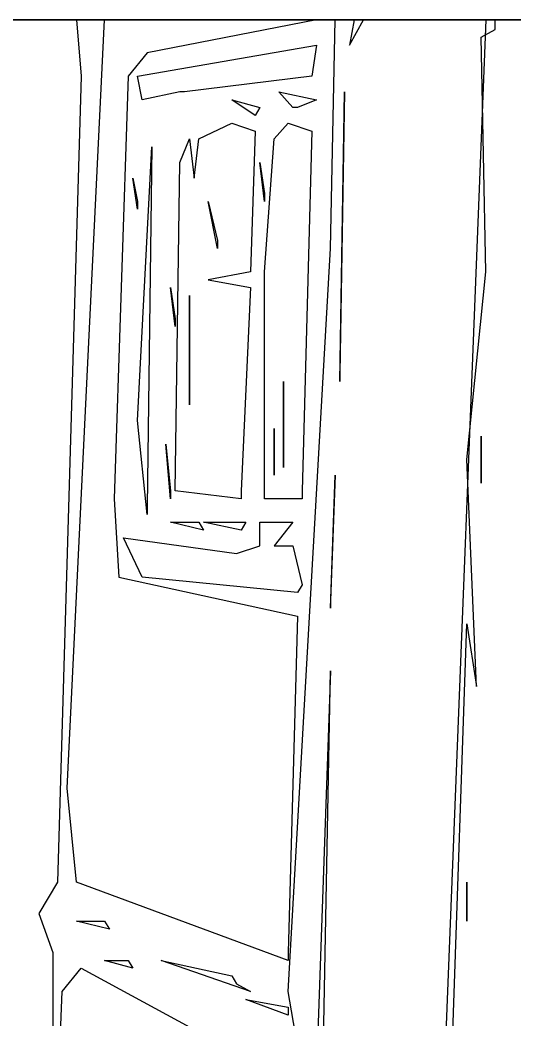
# Model space of a CAD drawing. Extents: x -11089 to 11068, y 2036 to 20000.
# Drawn here: x 6359 to 8637, y 15395 to 20000 of the extents above; entities that cross this region are included whole.
import ezdxf

# ---------------------------------------------------------------- set-up
doc = ezdxf.new("R2010")
doc.units = 0

msp = doc.modelspace()

# ---------------------------------------------------------------- linework, layer by layer
for p, q in [((6228.2986, 20000, 2157.1429), (6770.8333, 20000, 2204.7619)), ((6770.8333, 20000, 2204.7619), (6228.2986, 20000, 2192.8571)), ((6380.2083, 20000, 3264.2857), (6532.1181, 20000, 3264.2857)), ((6401.9097, 20000, 3276.1905), (6380.2083, 20000, 3264.2857)), ((6401.9097, 20000, 2145.2381), (6510.4167, 20000, 2145.2381)), ((6423.6111, 20000, 2145.2381), (6401.9097, 20000, 2145.2381)), ((6532.1181, 20000, 3264.2857), (6401.9097, 20000, 3288.0952)), ((6401.9097, 20000, 3288.0952), (6575.5208, 20000, 3311.9048)), ((6575.5208, 20000, 3311.9048), (6401.9097, 20000, 3276.1905)), ((6510.4167, 20000, 2145.2381), (6423.6111, 20000, 2145.2381)), ((6966.1458, 20000, 2800), (6467.0139, 20000, 2680.9524)), ((6467.0139, 20000, 2680.9524), (6770.8333, 20000, 2442.8571)), ((6857.6389, 20000, 2502.381), (6553.8194, 20000, 2669.0476)), ((6553.8194, 20000, 2669.0476), (6944.4444, 20000, 2764.2857)), ((6575.5208, 16459.1346), (6749.1319, 20000, 2038.0952)), ((6987.8472, 20000, 2133.3333), (6618.9236, 20000, 2121.4286)), ((6618.9236, 20000, 2121.4286), (6640.625, 19740.3846)), ((7031.25, 20000, 2359.5238), (6684.0278, 20000, 2288.0952)), ((6684.0278, 20000, 2288.0952), (7573.7847, 20000, 2442.8571)), ((6749.1319, 20000, 2038.0952), (6944.4444, 20000, 2097.619)), ((6770.8333, 20000, 2442.8571), (7118.0556, 20000, 2478.5714)), ((7031.25, 20000, 2264.2857), (6857.6389, 20000, 2228.5714)), ((6857.6389, 20000, 2228.5714), (7009.5486, 20000, 2228.5714)), ((6879.3403, 20000, 2502.381), (6857.6389, 20000, 2502.381)), ((7183.1597, 20000, 2561.9048), (6879.3403, 20000, 2502.381)), ((7009.5486, 20000, 3264.2857), (6901.0417, 20000, 3180.9524)), ((6901.0417, 20000, 3180.9524), (7031.25, 20000, 3169.0476)), ((7031.25, 20000, 2478.5714), (6922.7431, 20000, 2478.5714)), ((6922.7431, 20000, 2478.5714), (7052.9514, 20000, 2490.4762)), ((7052.9514, 20000, 3085.7143), (6944.4444, 20000, 3050)), ((6944.4444, 20000, 3050), (7009.5486, 20000, 3038.0952)), ((6944.4444, 20000, 2097.619), (7118.0556, 20000, 2085.7143)), ((7725.6944, 20000, 1609.5238), (6944.4444, 19848.5577)), ((6944.4444, 20000, 2430.9524), (7074.6528, 20000, 2442.8571)), ((6966.1458, 20000, 2430.9524), (6944.4444, 20000, 2430.9524)), ((6944.4444, 20000, 2764.2857), (7183.1597, 20000, 2561.9048)), ((7204.8611, 20000, 2633.3333), (6966.1458, 20000, 2800)), ((6966.1458, 20000, 1680.9524), (7074.6528, 20000, 1680.9524)), ((7096.3542, 20000, 1776.1905), (6966.1458, 20000, 1776.1905)), ((6966.1458, 20000, 1776.1905), (6966.1458, 20000, 1692.8571)), ((6966.1458, 20000, 1692.8571), (6966.1458, 20000, 1680.9524)), ((7074.6528, 20000, 2442.8571), (6966.1458, 20000, 2430.9524)), ((7052.9514, 20000, 3538.0952), (6987.8472, 20000, 3514.2857)), ((6987.8472, 20000, 3514.2857), (7009.5486, 20000, 3264.2857)), ((7009.5486, 20000, 2228.5714), (6987.8472, 20000, 2133.3333)), ((7074.6528, 20000, 1704.7619), (6987.8472, 20000, 1704.7619)), ((6987.8472, 20000, 1704.7619), (7031.25, 20000, 1764.2857)), ((7052.9514, 20000, 3430.9524), (6987.8472, 20000, 3430.9524)), ((6987.8472, 20000, 3430.9524), (7031.25, 20000, 3514.2857)), ((7009.5486, 20000, 3038.0952), (7031.25, 20000, 2907.1429)), ((7031.25, 20000, 3169.0476), (7052.9514, 20000, 3085.7143)), ((7031.25, 20000, 2907.1429), (7269.9653, 20000, 2895.2381)), ((7118.0556, 20000, 2478.5714), (7031.25, 20000, 2502.381)), ((7031.25, 20000, 2502.381), (7226.5625, 20000, 2550)), ((7118.0556, 20000, 2454.7619), (7031.25, 20000, 2359.5238)), ((7096.3542, 20000, 2264.2857), (7031.25, 20000, 2264.2857)), ((7031.25, 20000, 1764.2857), (7096.3542, 20000, 1716.6667)), ((7052.9514, 20000, 2490.4762), (7031.25, 20000, 2478.5714)), ((7031.25, 20000, 3514.2857), (7052.9514, 20000, 3442.8571)), ((7096.3542, 20000, 3680.9524), (7052.9514, 20000, 3538.0952)), ((7052.9514, 20000, 1811.9048), (7074.6528, 20000, 1978.5714)), ((7074.6528, 20000, 1978.5714), (7052.9514, 20000, 1823.8095)), ((7052.9514, 20000, 1823.8095), (7052.9514, 20000, 1811.9048)), ((7074.6528, 20000, 2157.1429), (7052.9514, 20000, 2228.5714)), ((7052.9514, 20000, 2228.5714), (7074.6528, 20000, 2169.0476)), ((7183.1597, 20000, 2966.6667), (7052.9514, 20000, 2930.9524)), ((7052.9514, 20000, 2930.9524), (7074.6528, 20000, 2990.4762)), ((7052.9514, 20000, 3442.8571), (7052.9514, 20000, 3430.9524)), ((7096.3542, 20000, 2847.619), (7074.6528, 20000, 2776.1905)), ((7074.6528, 20000, 2776.1905), (7161.4583, 20000, 2776.1905)), ((7074.6528, 20000, 1680.9524), (7096.3542, 20000, 1776.1905)), ((7096.3542, 20000, 1716.6667), (7074.6528, 20000, 1704.7619)), ((7074.6528, 20000, 2169.0476), (7074.6528, 20000, 2157.1429)), ((7074.6528, 20000, 2990.4762), (7161.4583, 20000, 2978.5714)), ((7183.1597, 20000, 3026.1905), (7074.6528, 20000, 3026.1905)), ((7074.6528, 20000, 3026.1905), (7118.0556, 20000, 3097.619)), ((7139.7569, 20000, 3192.8571), (7074.6528, 20000, 3204.7619)), ((7074.6528, 20000, 3204.7619), (7074.6528, 20000, 3383.3333)), ((7074.6528, 20000, 3383.3333), (7161.4583, 20000, 3502.381)), ((7269.9653, 20000, 3716.6667), (7096.3542, 20000, 3680.9524)), ((7269.9653, 20000, 2895.2381), (7096.3542, 20000, 2847.619)), ((7703.9931, 20000, 2240.4762), (7096.3542, 20000, 2157.1429)), ((7096.3542, 20000, 2157.1429), (7118.0556, 20000, 2204.7619)), ((7118.0556, 20000, 2204.7619), (7096.3542, 20000, 2264.2857)), ((7660.5903, 20000, 2478.5714), (7118.0556, 20000, 2454.7619)), ((7118.0556, 20000, 2204.7619), (7204.8611, 20000, 2204.7619)), ((7204.8611, 20000, 2204.7619), (7118.0556, 20000, 2204.7619)), ((7118.0556, 20000, 2085.7143), (7204.8611, 20000, 2133.3333)), ((7139.7569, 20000, 2383.3333), (7118.0556, 20000, 2430.9524)), ((7118.0556, 20000, 2430.9524), (7378.4722, 20000, 2430.9524)), ((7118.0556, 20000, 3097.619), (7183.1597, 20000, 3097.619)), ((7183.1597, 20000, 3097.619), (7118.0556, 20000, 3157.1429)), ((7118.0556, 20000, 3157.1429), (7204.8611, 20000, 3180.9524)), ((7269.9653, 20000, 3776.1905), (7139.7569, 20000, 3752.381)), ((7139.7569, 20000, 3752.381), (7204.8611, 20000, 3764.2857)), ((7139.7569, 20000, 2276.1905), (7486.9792, 20000, 2323.8095)), ((7161.4583, 20000, 2276.1905), (7139.7569, 20000, 2276.1905)), ((7204.8611, 20000, 2395.2381), (7139.7569, 20000, 2383.3333)), ((7161.4583, 20000, 3502.381), (7139.7569, 20000, 3645.2381)), ((7139.7569, 20000, 3645.2381), (7226.5625, 20000, 3692.8571)), ((7226.5625, 20000, 3430.9524), (7139.7569, 20000, 3371.4286)), ((7139.7569, 20000, 3371.4286), (7269.9653, 20000, 3419.0476)), ((7161.4583, 20000, 3204.7619), (7139.7569, 20000, 3192.8571)), ((7161.4583, 20000, 2776.1905), (7291.6667, 20000, 2645.2381)), ((7486.9792, 20000, 2323.8095), (7161.4583, 20000, 2276.1905)), ((7161.4583, 20000, 2978.5714), (7183.1597, 20000, 2966.6667)), ((7248.2639, 20000, 3585.7143), (7161.4583, 20000, 3454.7619)), ((7161.4583, 20000, 3454.7619), (7226.5625, 20000, 3430.9524)), ((7269.9653, 20000, 3419.0476), (7161.4583, 20000, 3347.619)), ((7161.4583, 20000, 3347.619), (7161.4583, 20000, 3204.7619)), ((7248.2639, 20000, 3109.5238), (7183.1597, 20000, 3038.0952)), ((7183.1597, 20000, 3038.0952), (7183.1597, 20000, 3026.1905)), ((7204.8611, 20000, 3764.2857), (7269.9653, 20000, 3716.6667)), ((7291.6667, 20000, 2645.2381), (7204.8611, 20000, 2633.3333)), ((7204.8611, 20000, 2133.3333), (7747.3958, 20000, 2204.7619)), ((7226.5625, 20000, 2407.1429), (7204.8611, 20000, 2395.2381)), ((7313.3681, 20000, 2609.5238), (7204.8611, 20000, 2621.4286)), ((7204.8611, 20000, 2621.4286), (7313.3681, 20000, 2621.4286)), ((7204.8611, 20000, 3180.9524), (7248.2639, 20000, 3109.5238)), ((7226.5625, 20000, 2550), (7248.2639, 20000, 2514.2857)), ((7378.4722, 20000, 2430.9524), (7226.5625, 20000, 2407.1429)), ((7248.2639, 20000, 2752.381), (7226.5625, 20000, 2835.7143)), ((7226.5625, 20000, 2835.7143), (7465.2778, 20000, 2871.4286)), ((7335.0694, 20000, 3097.619), (7226.5625, 20000, 3204.7619)), ((7226.5625, 20000, 3204.7619), (7248.2639, 20000, 3347.619)), ((7226.5625, 20000, 3692.8571), (7248.2639, 20000, 3585.7143)), ((7248.2639, 20000, 2514.2857), (7269.9653, 20000, 2597.619)), ((7356.7708, 20000, 2728.5714), (7248.2639, 20000, 2752.381)), ((7248.2639, 20000, 3347.619), (7356.7708, 20000, 3442.8571)), ((7313.3681, 20000, 3788.0952), (7248.2639, 20000, 3811.9048)), ((7248.2639, 20000, 3811.9048), (7313.3681, 20000, 3835.7143)), ((7313.3681, 20000, 3859.5238), (7269.9653, 20000, 3776.1905)), ((7269.9653, 20000, 2597.619), (7335.0694, 20000, 2597.619)), ((7421.875, 20000, 2907.1429), (7269.9653, 20000, 2907.1429)), ((7269.9653, 20000, 2907.1429), (7573.7847, 20000, 2930.9524)), ((7335.0694, 20000, 3038.0952), (7269.9653, 20000, 3038.0952)), ((7269.9653, 20000, 3038.0952), (7356.7708, 20000, 3038.0952)), ((7400.1736, 20000, 2704.7619), (7291.6667, 20000, 2704.7619)), ((7291.6667, 20000, 2704.7619), (7356.7708, 20000, 2728.5714)), ((7964.4097, 20000, 4038.0952), (7313.3681, 20000, 3990.4762)), ((7313.3681, 20000, 3990.4762), (7703.9931, 20000, 4014.2857)), ((7465.2778, 20000, 3883.3333), (7313.3681, 20000, 3859.5238)), ((7313.3681, 20000, 2621.4286), (7313.3681, 20000, 2609.5238)), ((7356.7708, 20000, 3442.8571), (7313.3681, 20000, 3645.2381)), ((7313.3681, 20000, 3645.2381), (7443.5764, 20000, 3776.1905)), ((7313.3681, 20000, 3835.7143), (7335.0694, 20000, 3800)), ((7335.0694, 20000, 3800), (7313.3681, 20000, 3788.0952)), ((7335.0694, 20000, 2597.619), (7335.0694, 20000, 2561.9048)), ((7335.0694, 20000, 2561.9048), (7812.5, 20000, 2561.9048)), ((7356.7708, 20000, 3038.0952), (7335.0694, 20000, 3038.0952)), ((7486.9792, 20000, 3109.5238), (7335.0694, 20000, 3097.619)), ((7530.3819, 20000, 2633.3333), (7356.7708, 20000, 2645.2381)), ((7356.7708, 20000, 2645.2381), (7400.1736, 20000, 2704.7619)), ((7443.5764, 20000, 2907.1429), (7421.875, 20000, 2907.1429)), ((7530.3819, 20000, 2895.2381), (7443.5764, 20000, 2907.1429)), ((7443.5764, 20000, 3776.1905), (7660.5903, 20000, 3800)), ((7486.9792, 20000, 3919.0476), (7465.2778, 20000, 3883.3333)), ((7465.2778, 20000, 2871.4286), (7508.6806, 20000, 2752.381)), ((7617.1875, 20000, 3907.1429), (7486.9792, 20000, 3919.0476)), ((7508.6806, 20000, 3109.5238), (7486.9792, 20000, 3109.5238)), ((7508.6806, 20000, 2752.381), (7617.1875, 20000, 2680.9524)), ((7573.7847, 20000, 3121.4286), (7508.6806, 20000, 3109.5238)), ((7790.7986, 20000, 3907.1429), (7530.3819, 20000, 3942.8571)), ((7530.3819, 20000, 3942.8571), (7617.1875, 20000, 3907.1429)), ((7552.0833, 20000, 2633.3333), (7530.3819, 20000, 2633.3333)), ((7573.7847, 20000, 2930.9524), (7530.3819, 20000, 2895.2381)), ((7682.2917, 20000, 2752.381), (7552.0833, 20000, 2835.7143)), ((7552.0833, 20000, 2835.7143), (7834.2014, 20000, 2954.7619)), ((7617.1875, 20000, 2680.9524), (7552.0833, 20000, 2633.3333)), ((7660.5903, 20000, 3811.9048), (7552.0833, 20000, 3823.8095)), ((7552.0833, 20000, 3823.8095), (7638.8889, 20000, 3823.8095)), ((7573.7847, 20000, 2442.8571), (7877.6042, 20000, 2478.5714)), ((7660.5903, 20000, 3276.1905), (7573.7847, 20000, 3121.4286)), ((7725.6944, 20000, 2597.619), (7595.4861, 20000, 2609.5238)), ((7595.4861, 20000, 2609.5238), (7703.9931, 20000, 2609.5238)), ((7660.5903, 20000, 3835.7143), (7595.4861, 20000, 3847.619)), ((7595.4861, 20000, 3847.619), (7682.2917, 20000, 3835.7143)), ((7660.5903, 20000, 3038.0952), (7617.1875, 20000, 3073.8095)), ((7617.1875, 20000, 3073.8095), (7769.0972, 20000, 3109.5238)), ((7703.9931, 20000, 3538.0952), (7617.1875, 20000, 3371.4286)), ((7617.1875, 20000, 3371.4286), (7682.2917, 20000, 3395.2381)), ((7725.6944, 20000, 2633.3333), (7638.8889, 20000, 2728.5714)), ((7638.8889, 20000, 2728.5714), (7682.2917, 20000, 2752.381)), ((7769.0972, 20000, 2954.7619), (7638.8889, 20000, 2954.7619)), ((7638.8889, 20000, 2954.7619), (7790.7986, 20000, 3026.1905)), ((7855.9028, 20000, 3371.4286), (7638.8889, 20000, 3419.0476)), ((7638.8889, 20000, 3419.0476), (7725.6944, 20000, 3466.6667)), ((7638.8889, 20000, 3823.8095), (7660.5903, 20000, 3811.9048)), ((7834.2014, 20000, 4740.4762), (7638.8889, 20000, 4740.4762)), ((7638.8889, 20000, 4740.4762), (7660.5903, 20000, 4728.5714)), ((7790.7986, 20000, 2514.2857), (7660.5903, 20000, 2478.5714)), ((7747.3958, 20000, 3050), (7660.5903, 20000, 3038.0952)), ((7660.5903, 20000, 3800), (7703.9931, 20000, 3538.0952)), ((7725.6944, 20000, 3288.0952), (7660.5903, 20000, 3276.1905)), ((7682.2917, 20000, 3835.7143), (7660.5903, 20000, 3835.7143)), ((7660.5903, 20000, 4728.5714), (7834.2014, 20000, 4740.4762)), ((7682.2917, 20000, 3395.2381), (7790.7986, 20000, 3335.7143)), ((7682.2917, 20000, 3204.7619), (7682.2917, 20000, 3276.1905)), ((7682.2917, 20000, 3276.1905), (7703.9931, 20000, 3216.6667)), ((7703.9931, 20000, 3216.6667), (7682.2917, 20000, 3204.7619)), ((7790.7986, 20000, 3526.1905), (7682.2917, 20000, 3609.5238)), ((7682.2917, 20000, 3609.5238), (7725.6944, 20000, 3716.6667)), ((7703.9931, 20000, 4014.2857), (7964.4097, 20000, 4002.381)), ((7769.0972, 20000, 2264.2857), (7703.9931, 20000, 2240.4762)), ((7703.9931, 20000, 2609.5238), (7725.6944, 20000, 2597.619)), ((7790.7986, 20000, 2621.4286), (7703.9931, 20000, 2609.5238)), ((7703.9931, 20000, 2609.5238), (7790.7986, 20000, 2633.3333)), ((7812.5, 20000, 2680.9524), (7725.6944, 20000, 2633.3333)), ((7747.3958, 20000, 2204.7619), (7725.6944, 20000, 1609.5238)), ((7725.6944, 20000, 3466.6667), (7747.3958, 20000, 3430.9524)), ((7769.0972, 20000, 3169.0476), (7725.6944, 20000, 3288.0952)), ((7725.6944, 20000, 3716.6667), (7812.5, 20000, 3538.0952)), ((7769.0972, 20000, 3050), (7747.3958, 20000, 3050)), ((7747.3958, 20000, 3430.9524), (7899.3056, 20000, 3442.8571)), ((7790.7986, 20000, 2419.0476), (7769.0972, 20000, 2264.2857)), ((7790.7986, 20000, 3026.1905), (7769.0972, 20000, 2966.6667)), ((7769.0972, 20000, 2966.6667), (7769.0972, 20000, 2954.7619)), ((7769.0972, 20000, 3109.5238), (7834.2014, 20000, 3085.7143)), ((7834.2014, 20000, 3085.7143), (7769.0972, 20000, 3050)), ((7877.6042, 20000, 3192.8571), (7769.0972, 20000, 3169.0476)), ((7812.5, 20000, 3454.7619), (7769.0972, 20000, 3704.7619)), ((7769.0972, 20000, 3704.7619), (7877.6042, 20000, 3871.4286)), ((7790.7986, 18947.1154), (7812.5, 20000, 2407.1429)), ((7855.9028, 20000, 3978.5714), (7790.7986, 20000, 3907.1429)), ((7812.5, 20000, 2561.9048), (7790.7986, 20000, 2514.2857)), ((7921.0069, 20000, 2454.7619), (7790.7986, 20000, 2419.0476)), ((7790.7986, 20000, 2633.3333), (7790.7986, 20000, 2621.4286)), ((7790.7986, 20000, 3335.7143), (7855.9028, 20000, 3371.4286)), ((7812.5, 20000, 3538.0952), (7790.7986, 20000, 3526.1905)), ((7790.7986, 20000, 4073.8095), (8007.8125, 20000, 4097.619)), ((8007.8125, 20000, 4097.619), (7790.7986, 20000, 4085.7143)), ((7790.7986, 20000, 4085.7143), (7790.7986, 20000, 4073.8095)), ((7812.5, 20000, 2407.1429), (7899.3056, 20000, 2407.1429)), ((7942.7083, 20000, 2811.9048), (7812.5, 20000, 2776.1905)), ((7812.5, 20000, 2776.1905), (7812.5, 20000, 2680.9524)), ((7899.3056, 20000, 3454.7619), (7812.5, 20000, 3454.7619)), ((7942.7083, 20000, 2514.2857), (7834.2014, 20000, 2490.4762)), ((7834.2014, 20000, 2490.4762), (7855.9028, 20000, 2776.1905)), ((7834.2014, 20000, 2954.7619), (7877.6042, 20000, 2871.4286)), ((7855.9028, 20000, 2776.1905), (7964.4097, 20000, 2776.1905)), ((7899.3056, 20000, 3930.9524), (7855.9028, 20000, 3978.5714)), ((7899.3056, 20000, 2407.1429), (7877.6042, 19884.6154)), ((7877.6042, 19884.6154), (7942.7083, 20000, 2466.6667)), ((7877.6042, 20000, 2871.4286), (7877.6042, 20000, 2942.8571)), ((7877.6042, 20000, 2942.8571), (7921.0069, 20000, 2978.5714)), ((7964.4097, 20000, 3097.619), (7877.6042, 20000, 3097.619)), ((7877.6042, 20000, 3097.619), (7964.4097, 20000, 3145.2381)), ((7877.6042, 20000, 2478.5714), (7921.0069, 20000, 2454.7619)), ((7921.0069, 20000, 3371.4286), (7877.6042, 20000, 3192.8571)), ((7877.6042, 20000, 3871.4286), (7964.4097, 20000, 3847.619)), ((7942.7083, 20000, 2954.7619), (7899.3056, 20000, 3061.9048)), ((7899.3056, 20000, 3061.9048), (7964.4097, 20000, 3097.619)), ((7986.1111, 20000, 3966.6667), (7899.3056, 20000, 3930.9524)), ((7899.3056, 20000, 3442.8571), (7921.0069, 20000, 3371.4286)), ((7921.0069, 20000, 3466.6667), (7899.3056, 20000, 3454.7619)), ((7921.0069, 20000, 2978.5714), (7942.7083, 20000, 2954.7619)), ((7921.0069, 20000, 2538.0952), (7942.7083, 20000, 2621.4286)), ((7942.7083, 20000, 2621.4286), (7921.0069, 20000, 2550)), ((7921.0069, 20000, 2550), (7921.0069, 20000, 2538.0952)), ((7964.4097, 20000, 3847.619), (7921.0069, 20000, 3466.6667)), ((7942.7083, 20000, 2466.6667), (8680.5556, 20000, 2478.5714)), ((8680.5556, 20000, 2478.5714), (7942.7083, 20000, 2514.2857)), ((7964.4097, 20000, 2776.1905), (7942.7083, 20000, 2811.9048)), ((7964.4097, 20000, 3145.2381), (8051.2153, 20000, 3454.7619)), ((8094.6181, 20000, 3966.6667), (7964.4097, 20000, 4038.0952)), ((7964.4097, 20000, 4002.381), (7986.1111, 20000, 3966.6667)), ((8138.0208, 20000, 3490.4762), (8029.5139, 20000, 3609.5238)), ((8029.5139, 20000, 3609.5238), (8094.6181, 20000, 3966.6667)), ((8051.2153, 20000, 3454.7619), (8138.0208, 20000, 3490.4762)), ((8506.9444, 20000, 2097.619), (8094.6181, 9536.0577)), ((8138.0208, 20000, 4347.619), (8094.6181, 20000, 4323.8095)), ((8094.6181, 20000, 4323.8095), (8246.5278, 20000, 4323.8095)), ((8246.5278, 20000, 4323.8095), (8094.6181, 20000, 4300)), ((8094.6181, 20000, 4300), (8116.3194, 20000, 4288.0952)), ((8116.3194, 20000, 4288.0952), (8246.5278, 20000, 4347.619)), ((8246.5278, 20000, 4347.619), (8138.0208, 20000, 4347.619)), ((8940.9722, 20000, 2466.6667), (8485.2431, 20000, 2430.9524)), ((8485.2431, 20000, 2430.9524), (8506.9444, 20000, 2097.619)), ((8550.3472, 19956.7308), (8550.3472, 20000, 2323.8095)), ((8550.3472, 20000, 2323.8095), (8615.4514, 20000, 2276.1905)), ((8615.4514, 20000, 2276.1905), (8593.75, 20000, 2347.619)), ((8593.75, 20000, 2347.619), (8658.8542, 20000, 2407.1429)), ((8593.75, 20000, 1954.7619), (8593.75, 20000, 2216.6667)), ((8593.75, 20000, 2216.6667), (8593.75, 20000, 1966.6667)), ((8593.75, 20000, 1966.6667), (8593.75, 20000, 1954.7619)), ((8485.2431, 19920.6731), (8550.3472, 19956.7308)), ((8506.9444, 18838.9423), (8485.2431, 19920.6731)), ((6944.4444, 19848.5577), (6857.6389, 19740.3846)), ((6901.0417, 19740.3846), (7725.6944, 19884.6154)), ((7725.6944, 19884.6154), (7703.9931, 19740.3846)), ((6640.625, 19740.3846), (6532.1181, 16026.4423)), ((6857.6389, 19740.3846), (6792.5347, 17793.2692)), ((6922.7431, 19632.2115), (6901.0417, 19740.3846)), ((7703.9931, 19740.3846), (7118.0556, 19668.2692)), ((7096.3542, 19668.2692), (6922.7431, 19632.2115)), ((7118.0556, 19668.2692), (7096.3542, 19668.2692)), ((7617.1875, 19596.1538), (7552.0833, 19668.2692)), ((7552.0833, 19668.2692), (7725.6944, 19632.2115)), ((7834.2014, 18334.1346), (7855.9028, 19668.2692)), ((7855.9028, 19668.2692), (7834.2014, 18370.1923)), ((7443.5764, 19560.0962), (7335.0694, 19632.2115)), ((7335.0694, 19632.2115), (7465.2778, 19596.1538)), ((7725.6944, 19632.2115), (7638.8889, 19596.1538)), ((7465.2778, 19596.1538), (7443.5764, 19560.0962)), ((7638.8889, 19596.1538), (7617.1875, 19596.1538)), ((7183.1597, 19451.9231), (7335.0694, 19524.0385)), ((7335.0694, 19524.0385), (7443.5764, 19487.9808)), ((7530.3819, 19451.9231), (7595.4861, 19524.0385)), ((7595.4861, 19524.0385), (7703.9931, 19487.9808)), ((7443.5764, 19487.9808), (7421.875, 18838.9423)), ((7703.9931, 19487.9808), (7660.5903, 17829.3269)), ((7096.3542, 19343.75), (7139.7569, 19451.9231)), ((7139.7569, 19451.9231), (7161.4583, 19271.6346)), ((7161.4583, 19271.6346), (7183.1597, 19451.9231)), ((7486.9792, 18838.9423), (7530.3819, 19451.9231)), ((6901.0417, 18153.8462), (6966.1458, 19415.8654)), ((6966.1458, 19415.8654), (6944.4444, 17757.2115)), ((7074.6528, 17829.3269), (7096.3542, 19343.75)), ((7486.9792, 19163.4615), (7465.2778, 19343.75)), ((7465.2778, 19343.75), (7486.9792, 19199.5192)), ((6901.0417, 19127.4038), (6879.3403, 19271.6346)), ((6879.3403, 19271.6346), (6901.0417, 19163.4615)), ((6901.0417, 19163.4615), (6901.0417, 19127.4038)), ((7269.9653, 18947.1154), (7226.5625, 19163.4615)), ((7226.5625, 19163.4615), (7269.9653, 18983.1731)), ((7486.9792, 19199.5192), (7486.9792, 19163.4615)), ((7269.9653, 18983.1731), (7269.9653, 18947.1154)), ((7595.4861, 15521.6346), (7790.7986, 18947.1154)), ((7421.875, 18838.9423), (7226.5625, 18802.8846)), ((7486.9792, 17793.2692), (7486.9792, 18838.9423)), ((8420.1389, 17973.5577), (8506.9444, 18838.9423)), ((7226.5625, 18802.8846), (7421.875, 18766.8269)), ((7074.6528, 18586.5385), (7052.9514, 18766.8269)), ((7052.9514, 18766.8269), (7074.6528, 18622.5962)), ((7421.875, 18766.8269), (7378.4722, 17829.3269)), ((7139.7569, 18225.9615), (7139.7569, 18730.7692)), ((7139.7569, 18730.7692), (7139.7569, 18262.0192)), ((7074.6528, 18622.5962), (7074.6528, 18586.5385)), ((7573.7847, 17937.5), (7573.7847, 18334.1346)), ((7573.7847, 18334.1346), (7573.7847, 17973.5577)), ((7834.2014, 18370.1923), (7834.2014, 18334.1346)), ((7139.7569, 18262.0192), (7139.7569, 18225.9615)), ((6944.4444, 17721.1538), (6901.0417, 18153.8462)), ((7530.3819, 17901.4423), (7530.3819, 18117.7885)), ((7530.3819, 18117.7885), (7530.3819, 17937.5)), ((8485.2431, 17865.3846), (8485.2431, 18081.7308)), ((8485.2431, 18081.7308), (8485.2431, 17901.4423)), ((7052.9514, 17793.2692), (7031.25, 18045.6731)), ((7031.25, 18045.6731), (7052.9514, 17829.3269)), ((7573.7847, 17973.5577), (7573.7847, 17937.5)), ((8463.5417, 16927.8846), (8420.1389, 17973.5577)), ((7530.3819, 17937.5), (7530.3819, 17901.4423)), ((7790.7986, 17288.4615), (7812.5, 17901.4423)), ((7812.5, 17901.4423), (7790.7986, 17324.5192)), ((8485.2431, 17901.4423), (8485.2431, 17865.3846)), ((7052.9514, 17829.3269), (7052.9514, 17793.2692)), ((7378.4722, 17793.2692), (7074.6528, 17829.3269)), ((7378.4722, 17829.3269), (7378.4722, 17793.2692)), ((7660.5903, 17829.3269), (7660.5903, 17793.2692)), ((6792.5347, 17793.2692), (6814.2361, 17432.6923)), ((7660.5903, 17793.2692), (7486.9792, 17793.2692)), ((6944.4444, 17757.2115), (6944.4444, 17721.1538)), ((7204.8611, 17649.0385), (7052.9514, 17685.0962)), ((7052.9514, 17685.0962), (7183.1597, 17685.0962)), ((7183.1597, 17685.0962), (7204.8611, 17649.0385)), ((7378.4722, 17649.0385), (7204.8611, 17685.0962)), ((7204.8611, 17685.0962), (7400.1736, 17685.0962)), ((7400.1736, 17685.0962), (7378.4722, 17649.0385)), ((7465.2778, 17576.9231), (7465.2778, 17685.0962)), ((7465.2778, 17685.0962), (7617.1875, 17685.0962)), ((7617.1875, 17685.0962), (7530.3819, 17576.9231)), ((6922.7431, 17432.6923), (6835.9375, 17612.9808)), ((6835.9375, 17612.9808), (7356.7708, 17540.8654)), ((7356.7708, 17540.8654), (7465.2778, 17576.9231)), ((7530.3819, 17576.9231), (7617.1875, 17576.9231)), ((7617.1875, 17576.9231), (7660.5903, 17396.6346)), ((6814.2361, 17432.6923), (7638.8889, 17252.4038)), ((7638.8889, 17360.5769), (6922.7431, 17432.6923)), ((7660.5903, 17396.6346), (7638.8889, 17360.5769)), ((7790.7986, 17324.5192), (7790.7986, 17288.4615)), ((7638.8889, 17252.4038), (7595.4861, 15701.9231)), ((8138.0208, 9031.25), (8420.1389, 17216.3462)), ((8420.1389, 17216.3462), (8463.5417, 16927.8846)), ((7790.7986, 17000), (7530.3819, 9536.0577)), ((7725.6944, 13574.5192), (7790.7986, 17000)), ((6618.9236, 16026.4423), (6575.5208, 16459.1346)), ((6532.1181, 16026.4423), (6445.3125, 15882.2115)), ((7595.4861, 15665.8654), (6618.9236, 16026.4423)), ((8420.1389, 15846.1538), (8420.1389, 16026.4423)), ((8420.1389, 16026.4423), (8420.1389, 15882.2115)), ((6445.3125, 15882.2115), (6510.4167, 15701.9231)), ((6770.8333, 15810.0962), (6618.9236, 15846.1538)), ((6618.9236, 15846.1538), (6749.1319, 15846.1538)), ((6749.1319, 15846.1538), (6770.8333, 15810.0962)), ((8420.1389, 15882.2115), (8420.1389, 15846.1538)), ((6510.4167, 15701.9231), (6510.4167, 15161.0577)), ((7595.4861, 15701.9231), (7595.4861, 15665.8654)), ((6879.3403, 15629.8077), (6749.1319, 15665.8654)), ((6749.1319, 15665.8654), (6857.6389, 15665.8654)), ((6857.6389, 15665.8654), (6879.3403, 15629.8077)), ((7421.875, 15521.6346), (7009.5486, 15665.8654)), ((7009.5486, 15665.8654), (7335.0694, 15593.75)), ((6553.8194, 15521.6346), (6640.625, 15629.8077)), ((6640.625, 15629.8077), (7573.7847, 15125)), ((7335.0694, 15593.75), (7356.7708, 15557.6923)), ((6532.1181, 15016.8269), (6553.8194, 15521.6346)), ((7356.7708, 15557.6923), (7421.875, 15521.6346)), ((7638.8889, 15269.2308), (7595.4861, 15521.6346)), ((7595.4861, 15413.4615), (7400.1736, 15485.5769)), ((7400.1736, 15485.5769), (7595.4861, 15449.5192)), ((7595.4861, 15449.5192), (7595.4861, 15413.4615))]:
    msp.add_line(p, q)

doc.saveas('drawing.dxf')
